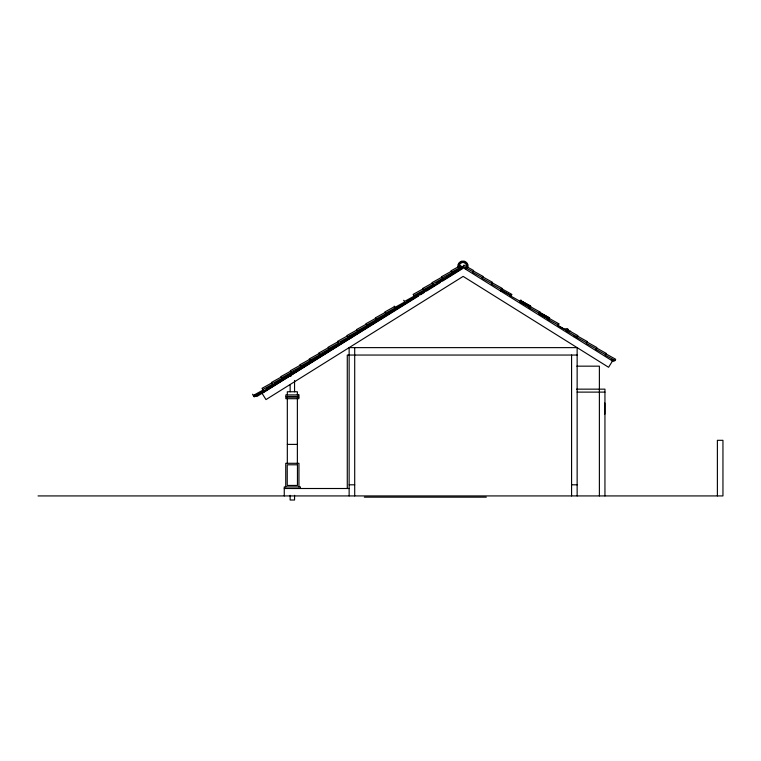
<?xml version="1.0" encoding="UTF-8"?>
<svg xmlns="http://www.w3.org/2000/svg" width="761" height="761" viewBox="0 0 761 761"><rect width="100%" height="100%" fill="white"/><g stroke="black" fill="none" stroke-linecap="round" stroke-linejoin="round"><path stroke-width="1.14" d="M467.977 267.52L467.977 264.828A5.194 5.194 0 0 0 457.951 264.828L457.951 267.52M461.946 268.214L463.896 265.104L473.627 270.526L472.562 272.229L482.284 277.651M500.833 291.206L502.193 289.037M510.859 296.153L511.925 294.45M520.781 299.996L519.725 301.698L529.447 307.121M521.352 300.348L520.286 302.05L530.017 307.473M529.723 307.939L530.788 306.245L521.057 300.823M539.644 311.782L538.588 313.484L548.31 318.907M548.586 319.734L549.651 318.031L539.92 312.609M558.517 323.568L557.452 325.27L567.173 330.693M567.944 329.465L566.878 331.159L577.18 336.942M567.449 331.52L568.515 329.817M573.528 336.628L573.975 335.905L576.315 337.056L577.38 335.354L567.649 329.941M577.941 335.715L576.886 337.408L586.607 342.83M611.825 360.552L612.557 359.373M613.794 360.039L613.014 361.304L611.454 360.533M465.97 268.899L466.493 268.214A4.081 4.081 0 0 0 462.964 262.098A4.081 4.081 0 0 0 459.435 268.214L459.958 268.899M463.145 267.653L262.05 393.304L265.979 399.592L463.145 276.395L608.581 367.278L612.51 360.99L462.536 267.273M256.409 395.492L462.013 267.672L453.242 272.533M418.54 296.01L256.999 396.433L255.886 394.645M420.548 294.764L424.552 292.272M426.55 291.025L440.571 282.312M442.569 281.066L462.602 268.623L460.662 265.503L450.921 270.897L451.977 272.6L442.236 278.003M451.682 272.134L461.423 266.731M432.79 283.872L442.531 278.478L441.475 276.776L451.216 271.373M423.344 289.751L433.085 284.348L432.029 282.645L441.77 277.251M413.908 295.62L423.639 290.217L422.583 288.514L432.324 283.121M436.3 283.197L452.567 273.551L452.272 273.075M404.462 301.489L414.193 296.096L413.137 294.393L422.878 288.99M423.934 290.692L433.675 285.289L433.38 284.823M395.016 307.368L404.747 301.965L403.691 300.262M415.468 296.019L424.229 291.168M385.57 313.237L395.301 307.834L394.246 306.131M406.992 301.356L414.783 297.037L414.488 296.562M376.124 319.106L385.856 313.703L384.8 312L394.54 306.607M396.576 307.767L405.337 302.907L405.042 302.431M366.678 324.976L376.419 319.582L375.354 317.879L385.095 312.476M387.13 313.637L395.891 308.776M357.232 330.854L366.973 325.451M377.684 319.515L386.445 314.654L386.15 314.179M347.787 336.723L357.527 331.32L356.462 329.618L366.203 324.224M368.238 325.385L376.999 320.524L376.705 320.048M338.341 342.593L350.421 336.048M357.813 331.796L367.553 326.393M328.895 348.471L338.635 343.068L337.57 341.366L347.311 335.972M349.347 337.133L358.108 332.272M319.449 354.341L329.19 348.938L328.124 347.235L337.865 341.841M340.871 342.46L351.002 336.99L351.458 337.713M310.003 360.21L319.744 354.816L318.678 353.114L328.419 347.71M329.484 349.413L339.216 344.01L338.93 343.544M300.557 366.089L310.298 360.685L309.232 358.983L318.973 353.589M329.77 349.889L311.563 360.619M291.111 371.958L300.852 366.555L299.786 364.852L309.537 359.458M281.665 377.827L291.406 372.433L290.35 370.731L300.091 365.328M302.117 366.488L310.878 361.627L310.593 361.161M272.219 383.706L281.96 378.303L280.904 376.6L290.645 371.206M262.773 389.575L272.514 384.172L271.458 382.469L281.199 377.075M283.225 378.236L301.442 367.506L301.147 367.03M253.327 395.444L263.068 390.051L262.012 388.338L271.753 382.945M274.759 383.563L282.55 379.244L282.255 378.778M266.283 388.9L273.104 385.123L272.809 384.647M253.917 396.386L263.658 390.992M375.649 318.355L365.908 323.748L368.143 327.344M356.757 330.093L347.016 335.496L348.081 337.199M253.622 395.92L255.962 394.769M256.552 395.71L254.212 396.861L252.566 394.217M565.623 328.704L567.754 328.704M569.827 331.197L570.693 331.197M577.142 355.045L347.282 355.045L347.282 488.505M576.857 366.165L599.383 366.165L599.383 495.925M290.141 375.944L291.244 375.944M576.638 389.156L604.947 389.156L604.947 495.925M577.142 392.115L604.947 392.115M287.325 444.395L297.37 444.395M349.137 484.805L354.702 484.805M571.578 484.805L577.142 484.805M284.262 488.505L349.137 488.505M38.05 495.925L722.95 495.925L722.95 440.315L717.385 440.315L717.385 495.925M364.319 497.161L486.308 497.161M612.272 359.829L614.612 360.99L615.678 359.287L605.946 353.865M473.323 271.002L483.054 276.414L481.989 278.117L491.72 283.539M482.759 276.89L492.491 282.312L491.425 284.015L501.157 289.437M463.126 266.331L472.857 271.753M492.196 282.788L501.918 288.21L500.862 289.903L510.583 295.325M501.623 288.676L511.354 294.098L510.289 295.801L520.581 301.575M520.486 300.471L530.217 305.884L529.152 307.587L539.444 313.361M501.423 290.264L511.154 295.687M530.484 306.721L540.215 312.134L539.149 313.836L548.881 319.259M540.329 312.8L549.081 317.679L548.015 319.373L558.317 325.156M549.356 318.507L559.078 323.92L558.022 325.622L567.744 331.045M577.647 336.181L587.378 341.603L586.312 343.306L596.044 348.728M587.083 342.079L596.805 347.501L595.749 349.204L605.471 354.626M596.51 347.977L606.241 353.389L605.176 355.092L614.907 360.514M611.359 359.744L613.309 360.828M350.336 335.915L350.869 336.771M604.833 402.997L604.833 414.117M577.142 495.925L577.142 347.625L349.137 347.625L349.137 495.925M571.578 355.045L571.578 495.925M354.702 347.625L354.702 495.925M300.433 488.505L300.433 486.935L284.262 486.935L284.262 495.925M298.949 486.935L298.949 463.297L285.746 463.297L285.746 486.935M297.37 394.921L297.37 391.763L287.325 391.763L287.325 394.921M297.37 396.491L297.37 397.118M297.37 398.697L297.37 463.297M294.555 380.462L294.555 391.763M294.555 495.316L294.555 500.015L290.141 500.015L290.141 495.316M290.141 384.98L290.141 391.763M287.325 396.491L287.325 397.118M287.325 398.697L287.325 463.297M466.816 268.395L465.589 268.795A3.71 3.71 0 0 0 465.589 263.553A3.71 3.71 0 0 0 460.348 263.553A3.71 3.71 0 0 0 460.348 268.795L459.111 268.395A4.452 4.452 0 0 1 462.964 261.727A4.452 4.452 0 0 1 466.816 268.395M298.864 394.921L285.832 394.921L285.832 396.491L298.864 396.491L298.864 394.921M298.864 397.118L285.832 397.118L285.832 398.697L298.864 398.697L298.864 397.118M297.456 464.79L287.239 464.79L287.239 485.442L297.456 485.442L297.456 464.79"/></g></svg>
